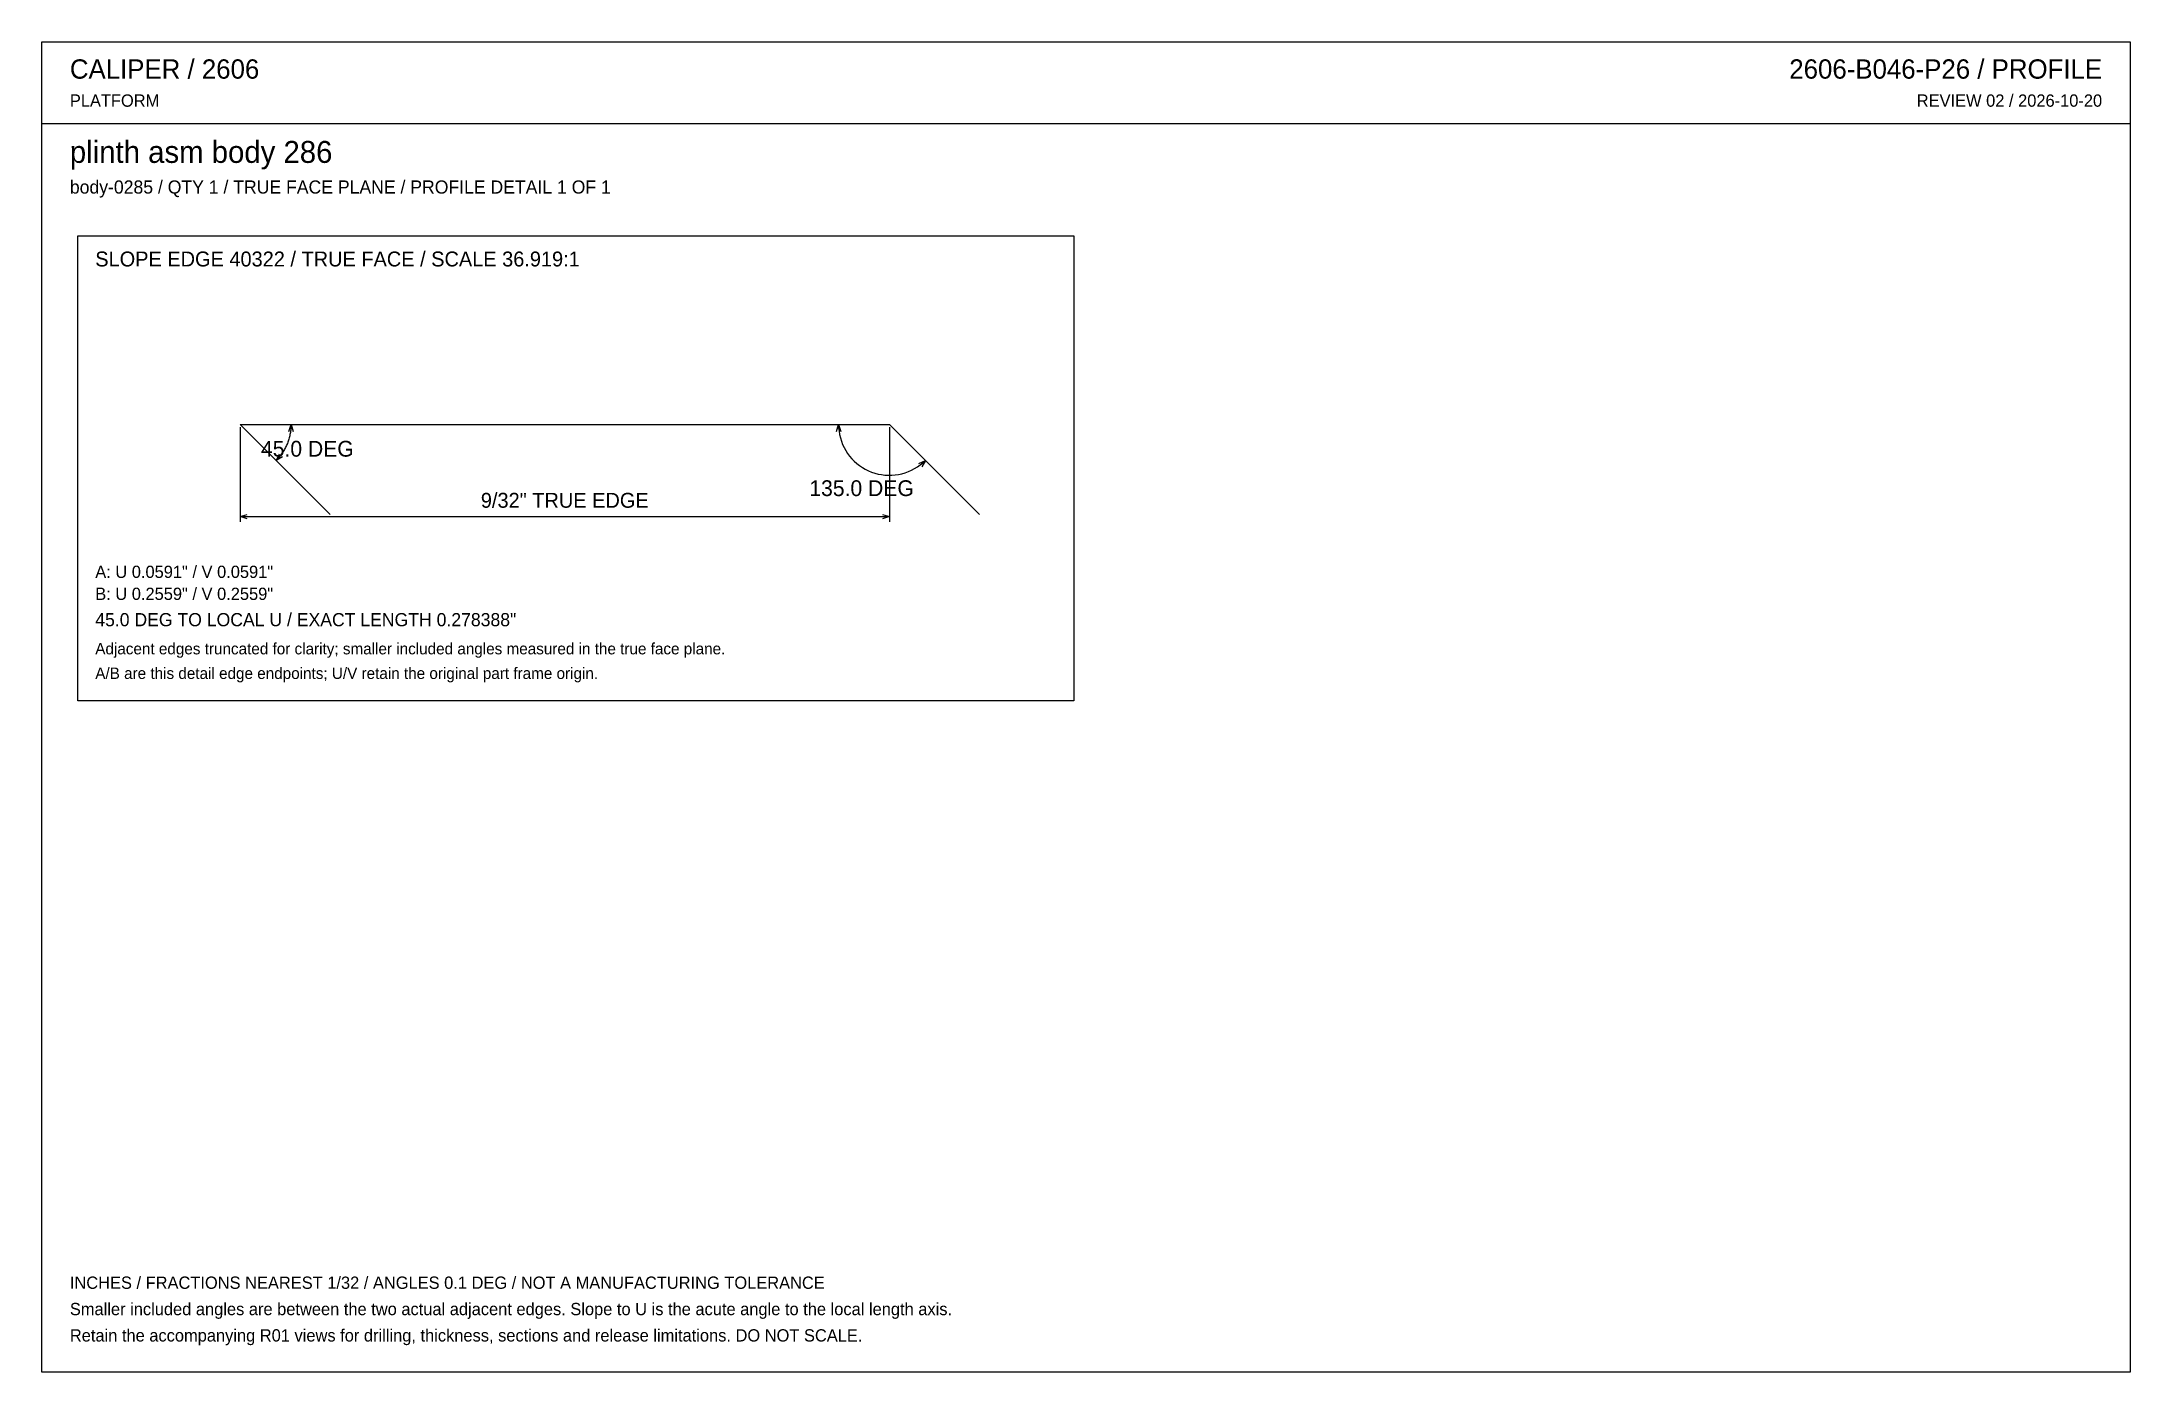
# Model space of a CAD drawing. Header units: inches. Extents: x 0.5 to 33.5, y 0.5 to 21.5.
import ezdxf
from ezdxf.enums import TextEntityAlignment as Align

# ---------------------------------------------------------------- set-up
doc = ezdxf.new("R2010")
doc.units = ezdxf.units.IN
doc.header["$MEASUREMENT"] = 0

msp = doc.modelspace()

# ---------------------------------------------------------------- linework, layer by layer
at = {"layer": 'ANNOTATION'}
for p, q in [((3.611, 15.431), (3.611, 13.931)), ((4.371, 15.206), (4.365, 15.189)), ((4.377, 15.223), (4.371, 15.206)), ((4.383, 15.241), (4.377, 15.223)), ((4.381, 15.362), (4.417, 15.472)), ((4.388, 15.258), (4.383, 15.241)), ((4.392, 15.275), (4.388, 15.258)), ((4.396, 15.293), (4.392, 15.275)), ((4.4, 15.311), (4.396, 15.293)), ((4.404, 15.328), (4.4, 15.311)), ((4.407, 15.346), (4.404, 15.328)), ((4.409, 15.364), (4.407, 15.346)), ((4.412, 15.382), (4.409, 15.364)), ((4.413, 15.4), (4.412, 15.382)), ((4.415, 15.418), (4.413, 15.4)), ((4.416, 15.436), (4.415, 15.418)), ((4.417, 15.472), (4.416, 15.454)), ((4.416, 15.454), (4.416, 15.436)), ((4.417, 15.472), (4.45, 15.361)), ((13.052, 15.36), (13.083, 15.472)), ((13.083, 15.472), (13.085, 15.418)), ((13.083, 15.472), (13.122, 15.362)), ((13.085, 15.418), (13.091, 15.364)), ((13.091, 15.364), (13.1, 15.311)), ((13.1, 15.311), (13.112, 15.258)), ((13.112, 15.258), (13.129, 15.206)), ((13.129, 15.206), (13.148, 15.156)), ((13.889, 15.431), (13.889, 13.931)), ((4.181, 14.903), (4.234, 15.006)), ((4.283, 14.958), (4.181, 14.903)), ((4.193, 14.916), (4.181, 14.903)), ((4.206, 14.929), (4.193, 14.916)), ((4.218, 14.942), (4.206, 14.929)), ((4.229, 14.956), (4.218, 14.942)), ((4.241, 14.97), (4.229, 14.956)), ((4.252, 14.984), (4.241, 14.97)), ((4.263, 14.999), (4.252, 14.984)), ((4.273, 15.013), (4.263, 14.999)), ((4.283, 15.028), (4.273, 15.013)), ((4.293, 15.044), (4.283, 15.028)), ((4.303, 15.059), (4.293, 15.044)), ((4.312, 15.075), (4.303, 15.059)), ((4.32, 15.09), (4.312, 15.075)), ((4.329, 15.107), (4.32, 15.09)), ((4.337, 15.123), (4.329, 15.107)), ((4.345, 15.139), (4.337, 15.123)), ((4.352, 15.156), (4.345, 15.139)), ((4.359, 15.172), (4.352, 15.156)), ((4.365, 15.189), (4.359, 15.172)), ((13.148, 15.156), (13.171, 15.107)), ((13.171, 15.107), (13.197, 15.059)), ((13.197, 15.059), (13.227, 15.013)), ((13.227, 15.013), (13.259, 14.97)), ((13.259, 14.97), (13.294, 14.929)), ((13.294, 14.929), (13.332, 14.89)), ((13.332, 14.89), (13.373, 14.854)), ((14.354, 14.852), (14.459, 14.903)), ((14.459, 14.903), (14.401, 14.801)), ((14.419, 14.866), (14.459, 14.903)), ((13.373, 14.854), (13.415, 14.821)), ((13.415, 14.821), (13.46, 14.79)), ((13.46, 14.79), (13.507, 14.763)), ((13.507, 14.763), (13.556, 14.739)), ((13.556, 14.739), (13.606, 14.718)), ((13.606, 14.718), (13.657, 14.701)), ((13.657, 14.701), (13.71, 14.687)), ((13.71, 14.687), (13.763, 14.677)), ((13.763, 14.677), (13.817, 14.67)), ((13.817, 14.67), (13.871, 14.667)), ((13.871, 14.667), (13.925, 14.667)), ((13.925, 14.667), (13.979, 14.672)), ((13.979, 14.672), (14.033, 14.68)), ((14.033, 14.68), (14.086, 14.691)), ((14.086, 14.691), (14.138, 14.706)), ((14.138, 14.706), (14.189, 14.725)), ((14.189, 14.725), (14.238, 14.746)), ((14.238, 14.746), (14.286, 14.772)), ((14.286, 14.772), (14.333, 14.8)), ((14.333, 14.8), (14.377, 14.831)), ((14.377, 14.831), (14.419, 14.866)), ((3.611, 14.014), (3.722, 14.049)), ((3.611, 14.014), (13.889, 14.014)), ((3.722, 13.979), (3.611, 14.014)), ((13.778, 14.049), (13.889, 14.014)), ((13.889, 14.014), (13.778, 13.979))]:
    msp.add_line(p, q, dxfattribs=at)
at = {"layer": 'OUTLINE'}
for p, q in [((0.472, 21.528), (33.528, 21.528)), ((0.472, 0.472), (0.472, 21.528)), ((33.528, 21.528), (33.528, 0.472)), ((0.472, 20.236), (33.528, 20.236)), ((1.042, 18.458), (16.806, 18.458)), ((1.042, 11.097), (1.042, 18.458)), ((16.806, 18.458), (16.806, 11.097)), ((3.611, 15.472), (13.889, 15.472)), ((3.611, 15.472), (5.035, 14.048)), ((13.889, 15.472), (15.313, 14.048)), ((16.806, 11.097), (1.042, 11.097)), ((33.528, 0.472), (0.472, 0.472))]:
    msp.add_line(p, q, dxfattribs=at)

# ---------------------------------------------------------------- texts
at = {"layer": 'ANNOTATION'}
for s, height, p in [('CALIPER / 2606', 0.30556, (0.917, 20.944)), ('PLATFORM', 0.1944, (0.917, 20.5)), ('plinth asm body 286', 0.34722, (0.917, 19.611)), ('body-0285 / QTY 1 / TRUE FACE PLANE / PROFILE DETAIL 1 OF 1', 0.20833, (0.917, 19.125)), ('SLOPE EDGE 40322 / TRUE FACE / SCALE 36.919:1', 0.23611, (1.319, 17.972)), ('A: U 0.0591" / V 0.0591"', 0.19444, (1.319, 13.042)), ('B: U 0.2559" / V 0.2559"', 0.19444, (1.319, 12.694)), ('45.0 DEG TO LOCAL U / EXACT LENGTH 0.278388"', 0.20833, (1.319, 12.278)), ('Adjacent edges truncated for clarity; smaller included angles measured in the true face plane.', 0.18056, (1.319, 11.833)), ('A/B are this detail edge endpoints; U/V retain the original part frame origin.', 0.18056, (1.319, 11.444)), ('INCHES / FRACTIONS NEAREST 1/32 / ANGLES 0.1 DEG / NOT A MANUFACTURING TOLERANCE', 0.19444, (0.917, 1.792)), ('Smaller included angles are between the two actual adjacent edges. Slope to U is the acute angle to the local length axis.', 0.194444, (0.917, 1.375)), ('Retain the accompanying R01 views for drilling, thickness, sections and release limitations. DO NOT SCALE.', 0.194444, (0.917, 0.958))]:
    msp.add_text(s, height=height, dxfattribs=at).set_placement(p)
for s, height, p in [('2606-B046-P26 / PROFILE', 0.30556, (33.083, 20.944)), ('REVIEW 02 / 2026-10-20', 0.19444, (33.083, 20.5))]:
    msp.add_text(s, height=height, dxfattribs=at).set_placement(p, align=Align.RIGHT)
for s, height, p in [('45.0 DEG', 0.25, (4.676, 14.962)), ('135.0 DEG', 0.25, (13.448, 14.338)), ('9/32" TRUE EDGE', 0.23611, (8.75, 14.153))]:
    msp.add_text(s, height=height, dxfattribs=at).set_placement(p, align=Align.CENTER)

doc.saveas('drawing.dxf')
